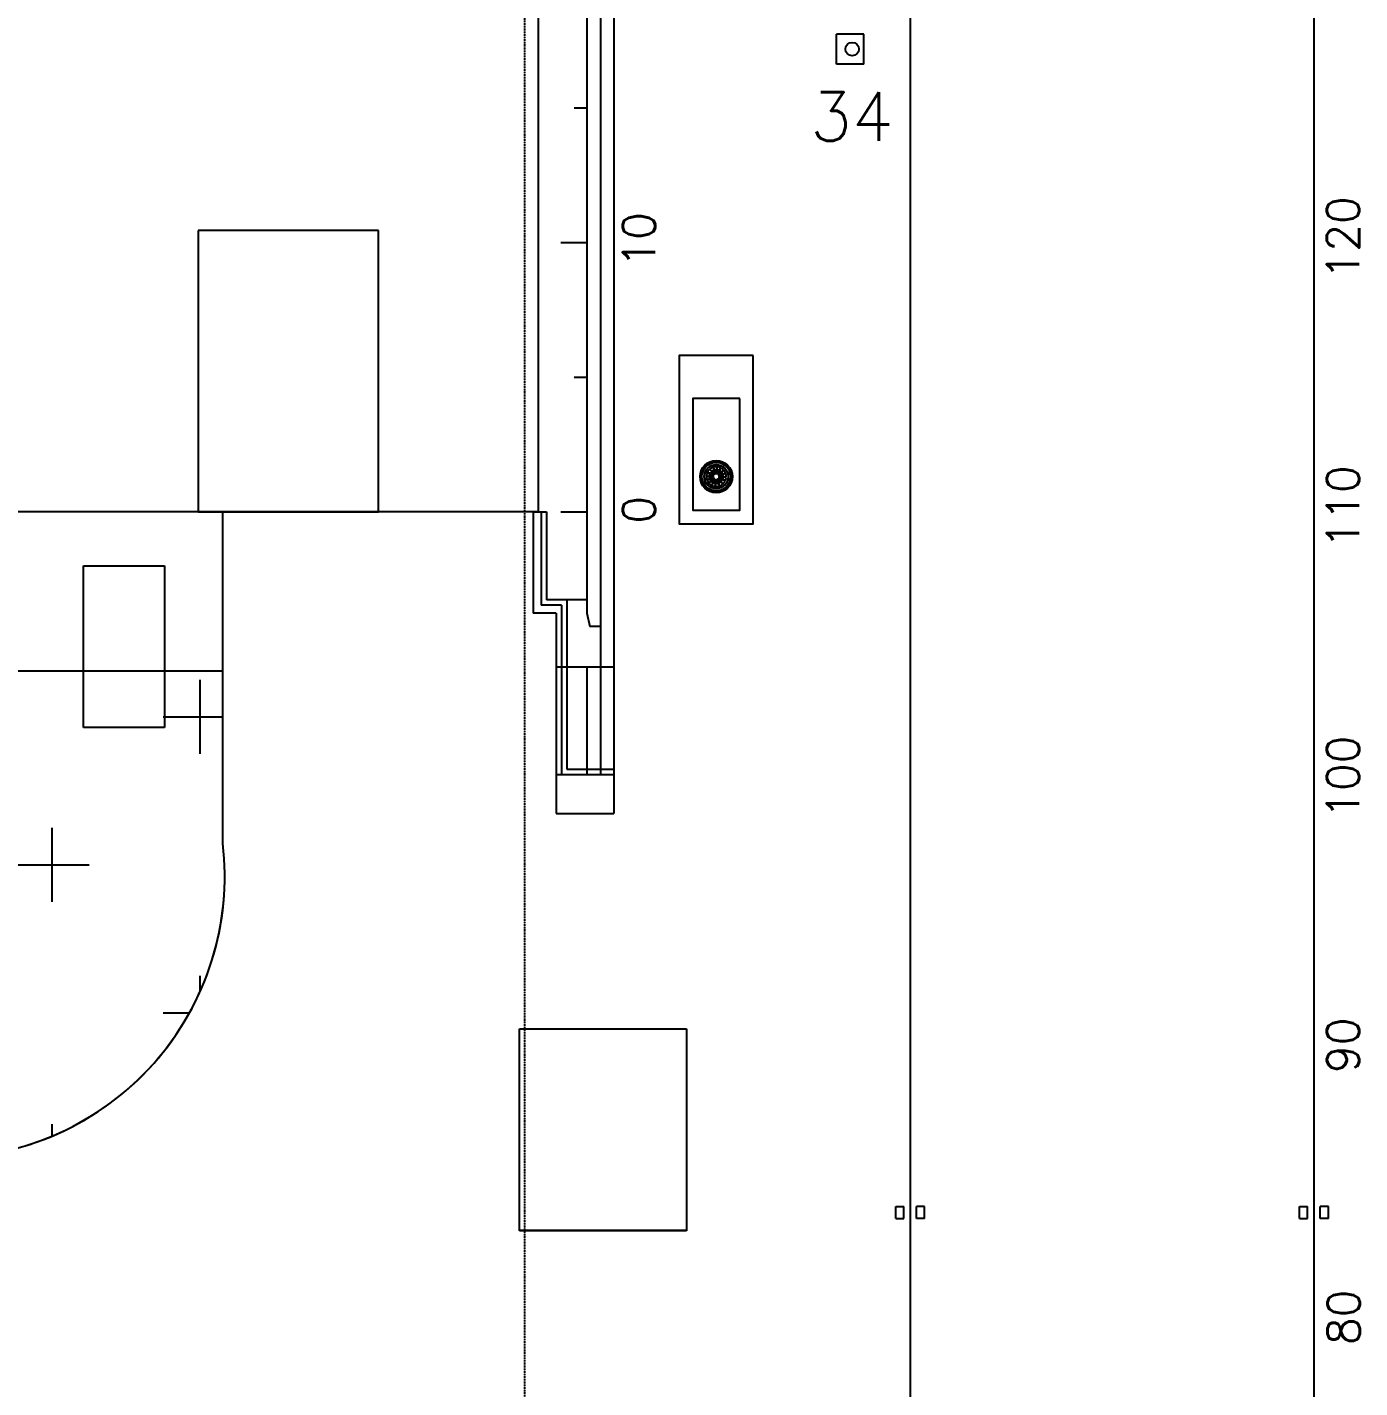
# Model space of a CAD drawing. Header units: inches. Extents: x 2621776591 to 2623670951, y 363331607 to 364354604.
# Drawn here: x 2622625952 to 2622675447, y 363679087 to 363729607 of the extents above; entities that cross this region are included whole.
import ezdxf
from ezdxf.enums import TextEntityAlignment as Align

# ---------------------------------------------------------------- set-up
doc = ezdxf.new("R2010")
doc.units = ezdxf.units.IN
doc.header["$MEASUREMENT"] = 0
for name, pattern in [('BORDERX2', [3.5, 1, -0.5, 1, -0.5, 0, -0.5]), ('CENTER', [2, 1.25, -0.25, 0.25, -0.25]), ('HIDDEN', [0.375, 0.25, -0.125])]:
    doc.linetypes.add(name, pattern=pattern)
for name, color, linetype in [('ANCHOR POINT', 7, 'Continuous'), ('BLDG', 3, 'Continuous'), ('BOLLARD', 1, 'Continuous'), ('Bollard Nos.', 7, 'Continuous'), ('CAPSTAN', 1, 'Continuous'), ('DIM', 8, 'Continuous'), ('Dock CH Text', 8, 'Continuous'), ('Dock Chainage', 8, 'Continuous'), ('PIER', 7, 'Continuous'), ('ROAD', 2, 'Continuous'), ('TEXT2', 1, 'Continuous')]:
    doc.layers.add(name, color=color, linetype=linetype)
doc.layers.add('CRANE', color=7, linetype='Continuous', true_color=0x7f3f7f)
doc.styles.add('ROMANS', font='romans')

# ---------------------------------------------------------------- blocks, each defined once
blk = doc.blocks.new('A$C48C768FC')
at = {"layer": 'Dock Chainage'}
for p, q in [((82150, 15000), (82625, 15000)), ((81650, 10000), (82625, 10000)), ((82150, 5000), (82625, 5000)), ((81650, 0), (82625, 0))]:
    blk.add_line(p, q, dxfattribs=at)
at = {"layer": 'Dock CH Text', "style": 'ROMANS'}
for s, p in [('120', (111303, 10174)), ('110', (111303, 189)), ('100', (111303, -9846)), ('90', (111303, -19802))]:
    blk.add_text(s, height=1200, rotation=90, dxfattribs=at).set_placement(p, align=Align.CENTER)
at = {"layer": 'Dock CH Text', "style": 'ROMANS', "width": 1}
for s, p in [('10', (85152, 10101)), ('0', (85152, 81)), ('80', (111328, -29904))]:
    blk.add_text(s, height=1200, rotation=90, dxfattribs=at).set_placement(p, align=Align.CENTER)
blk = doc.blocks.new('A$C6b66f7a2')
at = {"layer": 'BOLLARD'}
for p, q in [((2622656014, 363728237), (2622656014, 363729352)), ((2622657024, 363729352), (2622656014, 363729352)), ((2622657024, 363728237), (2622657024, 363729352)), ((2622657024, 363728237), (2622656014, 363728237))]:
    blk.add_line(p, q, dxfattribs=at)
blk.add_circle((2622656594, 363728795), 250, dxfattribs=at)
at = {"layer": 'CAPSTAN', "ltscale": 100}
for p, q in [((2622651560, 363713273), (2622651549, 363713106)), ((2622651572, 363713272), (2622651561, 363713105)), ((2622651191, 363712948), (2622651358, 363712937)), ((2622651191, 363712936), (2622651357, 363712925)), ((2622651207, 363712811), (2622651365, 363712865)), ((2622651211, 363712799), (2622651369, 363712853)), ((2622651224, 363713070), (2622651374, 363712996)), ((2622651229, 363713080), (2622651379, 363713007)), ((2622651275, 363712690), (2622651400, 363712801)), ((2622651283, 363712681), (2622651408, 363712792)), ((2622651305, 363713181), (2622651416, 363713055)), ((2622651314, 363713189), (2622651425, 363713063)), ((2622651334, 363713003), (2622651349, 363713034)), ((2622651426, 363713245), (2622651478, 363713094)), ((2622651438, 363713248), (2622651489, 363713098)), ((2622651540, 363713145), (2622651576, 363713143)), ((2622651694, 363713240), (2622651620, 363713090)), ((2622651705, 363713234), (2622651631, 363713085)), ((2622651773, 363712651), (2622651663, 363712776)), ((2622651782, 363712658), (2622651672, 363712784)), ((2622651805, 363713158), (2622651680, 363713048)), ((2622651813, 363713149), (2622651688, 363713039)), ((2622651859, 363712759), (2622651709, 363712832)), ((2622651864, 363712770), (2622651714, 363712843)), ((2622651876, 363713040), (2622651718, 363712986)), ((2622651880, 363713029), (2622651722, 363712974)), ((2622651897, 363712904), (2622651730, 363712914)), ((2622651896, 363712892), (2622651730, 363712902)), ((2622651383, 363712605), (2622651456, 363712755)), ((2622651394, 363712599), (2622651467, 363712749)), ((2622651516, 363712567), (2622651526, 363712734)), ((2622651528, 363712566), (2622651538, 363712733)), ((2622651653, 363712583), (2622651599, 363712741)), ((2622651664, 363712587), (2622651610, 363712745))]:
    blk.add_line(p, q, dxfattribs=at)
at = {"layer": 'CAPSTAN', "linetype": 'HIDDEN', "ltscale": 100}
for p, q in [((2622651383, 363712898), (2622651257, 363712881)), ((2622651265, 363712993), (2622651388, 363712961)), ((2622651295, 363712775), (2622651404, 363712838)), ((2622651315, 363713094), (2622651415, 363713017)), ((2622651369, 363712690), (2622651446, 363712791)), ((2622651399, 363713169), (2622651463, 363713059)), ((2622651470, 363712641), (2622651503, 363712764)), ((2622651618, 363713198), (2622651585, 363713076)), ((2622651689, 363712670), (2622651625, 363712780)), ((2622651719, 363713149), (2622651642, 363713048)), ((2622651773, 363712745), (2622651672, 363712822)), ((2622651793, 363713064), (2622651683, 363713001)), ((2622651822, 363712846), (2622651700, 363712878)), ((2622651829, 363712958), (2622651704, 363712941))]:
    blk.add_line(p, q, dxfattribs=at)
at = {"layer": 'CAPSTAN', "linetype": 'HIDDEN', "ltscale": 5}
for p, q in [((2622651357, 363712925), (2622651436, 363712920)), ((2622651358, 363712937), (2622651437, 363712932)), ((2622651365, 363712865), (2622651440, 363712890)), ((2622651369, 363712853), (2622651444, 363712879)), ((2622651374, 363712996), (2622651444, 363712961)), ((2622651379, 363713007), (2622651450, 363712972)), ((2622651400, 363712801), (2622651459, 363712853)), ((2622651408, 363712792), (2622651467, 363712844)), ((2622651416, 363713055), (2622651468, 363712996)), ((2622651425, 363713063), (2622651477, 363713004)), ((2622651456, 363712755), (2622651491, 363712825)), ((2622651467, 363712749), (2622651502, 363712820)), ((2622651478, 363713094), (2622651503, 363713019)), ((2622651489, 363713098), (2622651515, 363713023)), ((2622651526, 363712734), (2622651531, 363712812)), ((2622651538, 363712733), (2622651543, 363712812)), ((2622651549, 363713106), (2622651545, 363713027)), ((2622651561, 363713105), (2622651557, 363713027)), ((2622651599, 363712741), (2622651573, 363712816)), ((2622651610, 363712745), (2622651584, 363712820)), ((2622651620, 363713090), (2622651586, 363713019)), ((2622651631, 363713085), (2622651597, 363713014)), ((2622651663, 363712776), (2622651611, 363712835)), ((2622651672, 363712784), (2622651620, 363712843)), ((2622651680, 363713048), (2622651621, 363712995)), ((2622651688, 363713039), (2622651629, 363712986)), ((2622651709, 363712832), (2622651638, 363712867)), ((2622651714, 363712843), (2622651643, 363712878)), ((2622651718, 363712986), (2622651644, 363712960)), ((2622651722, 363712974), (2622651648, 363712949)), ((2622651730, 363712902), (2622651651, 363712907)), ((2622651730, 363712914), (2622651652, 363712919))]:
    blk.add_line(p, q, dxfattribs=at)
at = {"layer": 'CAPSTAN'}
for points in [[(2622652919, 363717420), (2622650169, 363717420), (2622650169, 363711170), (2622652919, 363711170)], [(2622652419, 363715820), (2622650669, 363715820), (2622650669, 363711670), (2622652419, 363711670)]]:
    blk.add_lwpolyline(points, close=True, dxfattribs=at)
at = {"layer": 'CAPSTAN', "ltscale": 100}
for centre, radius in [((2622651543, 363712919), 600), ((2622651544, 363712920), 540), ((2622651544, 363712920), 530), ((2622651544, 363712920), 448), ((2622651544, 363712920), 438), ((2622651320, 363712889), 26.6), ((2622651325, 363712977), 26.6), ((2622651320, 363712889), 14.6), ((2622651325, 363712977), 14.6), ((2622651349, 363712806), 26.6), ((2622651349, 363712806), 14.6), ((2622651364, 363713056), 26.6), ((2622651364, 363713056), 14.6), ((2622651407, 363712740), 26.6), ((2622651430, 363713115), 26.6), ((2622651430, 363713115), 14.6), ((2622651514, 363713143), 26.6), ((2622651514, 363713143), 14.6), ((2622651602, 363713138), 26.6), ((2622651602, 363713138), 14.6), ((2622651681, 363713099), 26.6), ((2622651681, 363713099), 14.6), ((2622651723, 363712783), 26.6), ((2622651723, 363712783), 14.6), ((2622651739, 363713033), 26.6), ((2622651739, 363713033), 14.6), ((2622651762, 363712862), 26.6), ((2622651768, 363712950), 26.6), ((2622651762, 363712862), 14.6), ((2622651768, 363712950), 14.6), ((2622651407, 363712740), 14.6), ((2622651486, 363712701), 26.6), ((2622651486, 363712701), 14.6), ((2622651574, 363712696), 26.6), ((2622651574, 363712696), 14.6), ((2622651657, 363712724), 26.6), ((2622651657, 363712724), 14.6)]:
    blk.add_circle(centre, radius, dxfattribs=at)
at = {"layer": 'CAPSTAN'}
blk.add_circle((2622651544, 363712920), 600, dxfattribs=at)
at = {"layer": 'CAPSTAN', "linetype": 'CENTER', "ltscale": 0.1}
blk.add_circle((2622651544, 363712920), 226, dxfattribs=at)
at = {"layer": 'CAPSTAN', "ltscale": 100}
for centre, radius, start, end in [((2622651457, 363713254), 20, 103.5729, 198.9258), ((2622651552, 363712859), 426, 90.529, 103.5729), ((2622651548, 363713273), 12, 356.4258, 89.3408), ((2622651584, 363713271), 12, 83.5108, 176.4258), ((2622651544, 363712920), 366, 66.8409, 83.5108), ((2622651190, 363712924), 12, 86.4258, 179.3408), ((2622651544, 363712920), 366, 179.3408, 196.0108), ((2622651544, 363712920), 366, 156.8409, 173.5108), ((2622651192, 363712960), 12, 173.5108, 266.4258), ((2622651204, 363712822), 12, 196.0108, 288.9258), ((2622651215, 363712788), 12, 108.9258, 201.8409), ((2622651544, 363712920), 366, 201.8409, 218.5107), ((2622651218, 363713059), 12, 63.9258, 156.8409), ((2622651234, 363713091), 12, 151.0108, 243.9258), ((2622651544, 363712920), 366, 134.3408, 151.0108), ((2622651296, 363713173), 12, 41.4258, 134.3408), ((2622651323, 363713197), 12, 128.5108, 221.4258), ((2622651544, 363712920), 366, 113.2281, 128.5108), ((2622651357, 363712919), 6, 0.1057, 86.4258), ((2622651358, 363712943), 6, 266.4258, 352.7459), ((2622651544, 363712920), 181, 180.1057, 195.2459), ((2622651544, 363712920), 181, 157.6057, 172.7459), ((2622651363, 363712870), 6, 288.9258, 15.2459), ((2622651371, 363712848), 6, 22.6057, 108.9258), ((2622651371, 363712991), 6, 337.6057, 63.9258), ((2622651544, 363712920), 181, 202.6057, 217.7459), ((2622651381, 363713012), 6, 243.9258, 330.2459), ((2622651544, 363712920), 181, 135.1057, 150.2459), ((2622651407, 363713238), 20, 18.9258, 113.2281), ((2622651396, 363712805), 6, 311.4258, 37.7459), ((2622651412, 363712787), 6, 45.1057, 131.4258), ((2622651411, 363713052), 6, 315.1057, 41.4258), ((2622651544, 363712920), 181, 225.1057, 240.2459), ((2622651429, 363713067), 6, 221.4258, 307.7459), ((2622651544, 363712920), 181, 112.6057, 127.7459), ((2622651451, 363712757), 6, 333.9258, 60.2459), ((2622651472, 363713092), 6, 292.6057, 18.9258), ((2622651495, 363713100), 6, 198.9258, 285.2459), ((2622651544, 363712920), 181, 90.1057, 105.2459), ((2622651543, 363713107), 6, 270.1057, 356.4258), ((2622651567, 363713105), 6, 176.4258, 262.7459), ((2622651544, 363712920), 181, 67.6057, 82.7459), ((2622651615, 363713092), 6, 247.6057, 333.9258), ((2622651544, 363712920), 181, 292.6057, 307.7459), ((2622651637, 363713082), 6, 153.9258, 240.2459), ((2622651544, 363712920), 181, 45.1057, 60.2459), ((2622651658, 363712772), 6, 41.4258, 127.7459), ((2622651676, 363712788), 6, 135.1057, 221.4258), ((2622651676, 363713052), 6, 225.1057, 311.4258), ((2622651544, 363712920), 181, 315.1057, 330.2459), ((2622651692, 363713034), 6, 131.4258, 217.7459), ((2622651544, 363712920), 181, 22.6057, 37.7459), ((2622651683, 363713245), 12, 333.9258, 66.8409), ((2622651706, 363712827), 6, 63.9258, 150.2459), ((2622651715, 363713229), 12, 61.0107, 153.9258), ((2622651716, 363712991), 6, 202.6057, 288.9258), ((2622651544, 363712920), 181, 337.6056, 352.7459), ((2622651717, 363712848), 6, 157.6056, 243.9258), ((2622651724, 363712969), 6, 108.9258, 195.2459), ((2622651544, 363712920), 181, 0.1057, 15.2459), ((2622651544, 363712920), 366, 44.3409, 61.0107), ((2622651729, 363712896), 6, 86.4258, 172.7459), ((2622651731, 363712920), 6, 180.1057, 266.4258), ((2622651797, 363713167), 12, 311.4258, 44.3409), ((2622651821, 363713140), 12, 38.5107, 131.4258), ((2622651544, 363712920), 366, 21.8409, 38.5107), ((2622651853, 363712748), 12, 331.0107, 63.9258), ((2622651869, 363712780), 12, 243.9258, 336.8408), ((2622651872, 363713051), 12, 288.9258, 21.8409), ((2622651884, 363713017), 12, 16.0108, 108.9258), ((2622651544, 363712920), 366, 336.8408, 353.5108), ((2622651544, 363712920), 366, 359.3408, 16.0108), ((2622651895, 363712880), 12, 353.5108, 86.4258), ((2622651898, 363712915), 12, 266.4258, 359.3408), ((2622651267, 363712699), 12, 218.5107, 311.4258), ((2622651291, 363712672), 12, 131.4258, 224.3409), ((2622651544, 363712920), 366, 224.3409, 241.0107), ((2622651372, 363712610), 12, 241.0107, 333.9258), ((2622651405, 363712594), 12, 153.9258, 246.8409), ((2622651544, 363712920), 366, 246.8409, 263.5108), ((2622651473, 363712747), 6, 67.6057, 153.9258), ((2622651544, 363712920), 181, 247.6057, 262.7459), ((2622651504, 363712568), 12, 263.5108, 356.4258), ((2622651520, 363712734), 6, 356.4258, 82.7459), ((2622651540, 363712566), 12, 176.4258, 269.3408), ((2622651544, 363712733), 6, 90.1057, 176.4258), ((2622651544, 363712920), 366, 269.3408, 286.0108), ((2622651544, 363712920), 181, 270.1057, 285.2459), ((2622651593, 363712739), 6, 18.9258, 105.2459), ((2622651616, 363712747), 6, 112.6057, 198.9258), ((2622651641, 363712579), 12, 286.0108, 18.9258), ((2622651675, 363712591), 12, 198.9258, 291.8408), ((2622651544, 363712920), 366, 291.8408, 308.5108), ((2622651764, 363712643), 12, 308.5108, 41.4258), ((2622651791, 363712666), 12, 221.4258, 314.3408), ((2622651544, 363712920), 366, 314.3408, 331.0107)]:
    blk.add_arc(centre, radius, start, end, dxfattribs=at)
at = {"layer": 'CAPSTAN', "linetype": 'HIDDEN', "ltscale": 5}
for start, end in [(179.6155, 195.7361), (157.1155, 173.2361), (202.1155, 218.2361), (134.6155, 150.7361), (224.6155, 240.7361), (112.1155, 128.2361), (247.1155, 263.2361), (89.6155, 105.7361), (269.6155, 285.7361), (67.1155, 83.2361), (292.1155, 308.2361), (44.6155, 60.7361), (314.6155, 330.7361), (22.1155, 38.2361), (337.1154, 353.2361), (359.6155, 15.7361)]:
    blk.add_arc((2622651544, 363712920), 108, start, end, dxfattribs=at)
at = {"layer": 'Bollard Nos.', "style": 'ROMANS'}
blk.add_text('34', height=1800, dxfattribs=at).set_placement((2622655038, 363725390))
blk = doc.blocks.new('A$C3782c938')
h = blk.add_hatch()
h.set_pattern_fill('CROSS', color=190, scale=22000)
edge = h.paths.add_edge_path()
edge.add_line((66930, 9242), (66930, 18091))
edge.add_line((66930, 18091), (0, 18091))
edge.add_line((0, 18091), (0, 0))
edge.add_line((0, 0), (56487, 1))
edge.add_arc((56543, 10459), 10458, 269.6919, 353.3196)
at = {"color": 190}
for p, q in [((0, 18091), (0, 0)), ((0, 18091, 0), (66930, 18091, 0)), ((66930, 11675), (66930, 18091, 0)), ((56489, 1), (0, 0))]:
    blk.add_line(p, q, dxfattribs=at)
blk.add_arc((56543, 10459), 10458, 269.7009, 6.68, dxfattribs=at)

msp = doc.modelspace()

# ---------------------------------------------------------------- linework, layer by layer
at = {"layer": 'ANCHOR POINT'}
for p, q in [((2622658208.8, 363685819.8), (2622658508.8, 363685819.8)), ((2622658208.8, 363685369.8), (2622658208.8, 363685819.8)), ((2622658508.8, 363685369.8), (2622658508.8, 363685819.8)), ((2622659278.8, 363685819.8), (2622658978.8, 363685819.8)), ((2622658978.8, 363685369.8), (2622658978.8, 363685819.8)), ((2622659278.8, 363685369.8), (2622659278.8, 363685819.8)), ((2622673208.8, 363685369.8), (2622673208.8, 363685819.8)), ((2622673208.8, 363685819.8), (2622673508.8, 363685819.8)), ((2622673508.8, 363685369.8), (2622673508.8, 363685819.8)), ((2622674278.8, 363685819.8), (2622673978.8, 363685819.8)), ((2622673978.8, 363685369.8), (2622673978.8, 363685819.8)), ((2622674278.8, 363685369.8), (2622674278.8, 363685819.8)), ((2622658208.8, 363685369.8), (2622658508.8, 363685369.8)), ((2622659278.8, 363685369.8), (2622658978.8, 363685369.8)), ((2622673208.8, 363685369.8), (2622673508.8, 363685369.8)), ((2622674278.8, 363685369.8), (2622673978.8, 363685369.8))]:
    msp.add_line(p, q, dxfattribs=at)
at = {"layer": 'BLDG'}
for p, q in [((2622632297.5, 363722059.7), (2622632297.5, 363711609.7)), ((2622638997.5, 363722059.7), (2622632297.5, 363722059.7)), ((2622638997.5, 363711609.7), (2622638997.5, 363722059.7)), ((2622632297.5, 363711609.7), (2622638997.5, 363711609.7)), ((2622628047.5, 363703609.6), (2622628047.5, 363709609.6)), ((2622628047.5, 363709609.6), (2622631047.5, 363709609.6)), ((2622631047.5, 363709609.6), (2622631047.5, 363703609.6)), ((2622631047.5, 363703609.6), (2622628047.5, 363703609.6)), ((2622644237.7, 363684930), (2622644237.7, 363692419.8)), ((2622644237.7, 363692419.8), (2622650437.7, 363692419.8)), ((2622644237.7, 363684919.8), (2622644237.7, 363692409.6)), ((2622644237.7, 363692409.6), (2622650437.7, 363692409.6)), ((2622645247.5, 363692409.6), (2622648087.7, 363692409.6)), ((2622650437.7, 363692419.8), (2622650437.7, 363684930)), ((2622650437.7, 363692409.6), (2622650437.7, 363684919.8)), ((2622650437.7, 363684930), (2622644237.7, 363684930)), ((2622650437.7, 363684919.8), (2622644237.7, 363684919.8))]:
    msp.add_line(p, q, dxfattribs=at)
at = {"layer": 'CRANE', "linetype": 'BORDERX2'}
msp.add_line((2622644440.4, 363590436.3, -3307.3), (2622644440.4, 364111023.7), dxfattribs=at)
at = {"layer": 'PIER'}
for p, q in [((2622644943.8, 363711609.8), (2622644943.8, 364138609.7)), ((2622646743.8, 364128083.9), (2622646743.8, 363707849.7)), ((2622647243.8, 364127808.9), (2622647243.8, 363701859.7)), ((2622647743.8, 364127808.9), (2622647743.8, 363700409.7)), ((2622644943.8, 363711609.7), (2622564943.8, 363711609.7)), ((2622644743.8, 363711609.7), (2622644743.8, 363707849.7)), ((2622644743.8, 363711609.7), (2622645243.8, 363711609.7)), ((2622645043.8, 363711609.7), (2622645043.8, 363708149.7)), ((2622645243.8, 363711609.7), (2622645243.8, 363708349.7)), ((2622646743.8, 363708349.7), (2622645243.8, 363708349.7)), ((2622645993.8, 363708349.7), (2622645993.8, 363702059.7)), ((2622645593.8, 363707849.7), (2622644743.8, 363707849.7)), ((2622645793.8, 363708149.7), (2622645043.8, 363708149.7)), ((2622645593.8, 363707849.7), (2622645593.8, 363700409.7)), ((2622645793.8, 363708149.7), (2622645793.8, 363701859.7)), ((2622646743.8, 363707849.7), (2622646843.8, 363707349.7)), ((2622647243.8, 363707349.7), (2622646843.8, 363707349.7)), ((2622647743.8, 363705849.7), (2622645593.8, 363705849.7)), ((2622646743.8, 363705849.7), (2622646743.8, 363701859.7)), ((2622645593.8, 363701859.7), (2622647743.8, 363701859.7)), ((2622645993.8, 363702059.7), (2622647743.8, 363702059.7)), ((2622645593.8, 363700409.7), (2622647743.8, 363700409.7))]:
    msp.add_line(p, q, dxfattribs=at)
at = {"layer": 'ROAD'}
for p in [(2622633218.5, 363699293.5), (2622633218.5, 363699293.3)]:
    msp.add_line(p, (2622633218.5, 363711609.7), dxfattribs=at)
msp.add_arc((2622622831.7, 363698076.9), 10457.7, 270.31037, 6.68042, dxfattribs=at)
at = {"layer": 'TEXT2'}
for p, q in [((2622658743.8, 364117244.8), (2622658743.8, 363458624.8)), ((2622673743.8, 364117244.8), (2622673743.8, 363458624.8))]:
    msp.add_line(p, q, dxfattribs=at)

# ---------------------------------------------------------------- block references
at = {"color": 190}
msp.add_blockref('A$C3782c938', (2622566288.5, 363687618.2), dxfattribs=at)
at = {"layer": 'DIM'}
msp.add_blockref('A$C6b66f7a2', (0, 0), dxfattribs=at)
at = {"layer": 'Dock Chainage'}
msp.add_blockref('A$C48C768FC', (2622564118.7, 363711609.7), dxfattribs=at)

doc.saveas('drawing.dxf')
